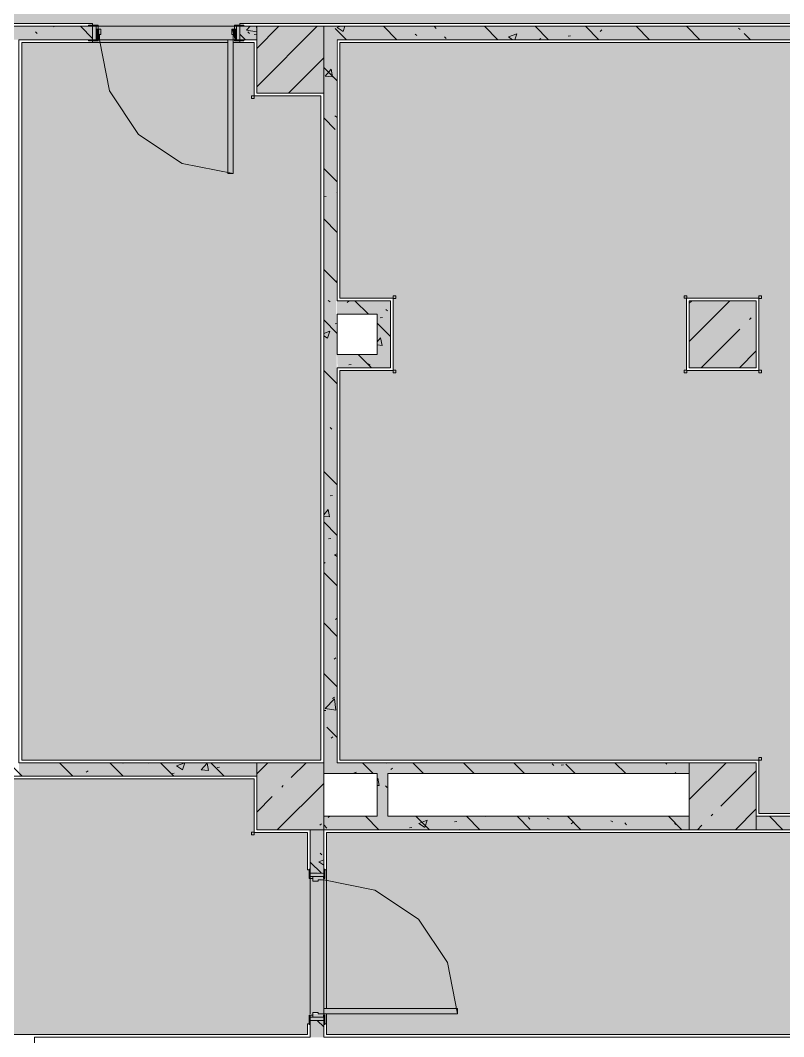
# Model space of a CAD drawing. Header units: millimetres. Extents: x -3817 to 677485, y -22715 to 103890.
# Drawn here: x -609.1 to -564.2, y -19496.8 to -19437 of the extents above; entities that cross this region are included whole.
import ezdxf

# ---------------------------------------------------------------- set-up
doc = ezdxf.new("R2010")
doc.units = ezdxf.units.MM
doc.layers.add('PDF _Геометрия', color=7, linetype='Continuous', true_color=0x1d1d1d)
doc.layers.add('PDF _Сплошная заливка', color=7, linetype='Continuous', true_color=0xffffff)

msp = doc.modelspace()

# ---------------------------------------------------------------- hatches: boundary and pattern name
at = {"layer": 'PDF _Сплошная заливка', "transparency": 33554559}
h = msp.add_hatch(color=256, dxfattribs=at)
h.paths.add_polyline_path([(-464.5159849953436, -19442.57941394146), (-464.4530002731212, -19442.97309171924), (-463.9648030508993, -19442.97309171924), (-464.0450808286769, -19442.57941394146), (-464.4530002731212, -19442.57941394146)], flags=0)
h.paths.add_polyline_path([(-464.5159849953436, -19431.94988755258), (-463.9648030508993, -19431.94988755258), (-463.9648030508993, -19431.75304866369), (-464.4530002731212, -19431.75304866369), (-464.5159849953436, -19431.8711347748)], flags=0)
h.paths.add_polyline_path([(-697.4604738842326, -19395.21893060813), (-697.5234586064547, -19394.98267366369), (-697.6179780508992, -19395.02209171925), (-697.6179780508992, -19395.21893060813), (-697.5234586064547, -19395.21893060813)], flags=0)
h.paths.add_polyline_path([(-623.9591405508992, -19409.39163338591), (-624.0221252731213, -19408.99795560813), (-624.1166447175659, -19408.99795560813), (-624.1166447175659, -19409.39163338591), (-624.0221252731213, -19409.39163338591)], flags=0)
h.paths.add_polyline_path([(-623.9591405508992, -19420.0211597748), (-624.1166447175659, -19420.0211597748), (-624.1166447175659, -19420.41483616369), (-624.0221252731213, -19420.41483616369), (-623.9591405508992, -19420.09991255258)], flags=0)
h.paths.add_polyline_path([(-514.9866336064548, -19444.98089310814), (-514.9528947175659, -19444.35104449702), (-514.7897947175659, -19444.35104449702), (-514.7897947175659, -19444.19354033036), (-514.5929572175659, -19444.13055560814), (-514.5929572175659, -19444.03611949702), (-505.3019224953435, -19444.03611949702), (-505.3019224953435, -19444.13055560814), (-505.1050836064547, -19444.19354033036), (-505.1050836064547, -19444.35104449702), (-504.8295363842325, -19444.35104449702), (-504.9869974953436, -19445.04396255258), (-505.3019224953435, -19445.04396255258), (-505.3019224953435, -19445.13839866369), (-497.3494655508993, -19445.13839866369), (-497.3494655508993, -19444.98089310814), (-497.0344988842324, -19444.98089310814), (-496.9557891620103, -19444.35104449702), (-496.8376599953436, -19444.35104449702), (-496.8376599953436, -19444.19354033036), (-496.6408224953436, -19444.13055560814), (-496.6408224953436, -19444.03611949702), (-491.9165738842324, -19444.03611949702), (-491.9165738842324, -19444.13055560814), (-491.7197349953436, -19444.19354033036), (-491.7197349953436, -19444.35104449702), (-491.4441447175658, -19444.35104449702), (-491.6016488842325, -19445.04396255258), (-491.9165738842324, -19445.04396255258), (-491.9165738842324, -19445.13839866369), (-485.1451891620103, -19445.13839866369), (-485.1451891620103, -19444.98089310814), (-484.8302224953436, -19444.98089310814), (-484.7514697175659, -19444.35104449702), (-484.6333836064547, -19444.35104449702), (-484.6333836064547, -19444.19354033036), (-484.4365461064548, -19444.13055560814), (-484.4365461064548, -19444.03611949702), (-475.0668016620102, -19444.03611949702), (-475.0668016620102, -19444.13055560814), (-474.8699627731214, -19444.19354033036), (-474.8699627731214, -19444.35104449702), (-474.5943724953436, -19444.35104449702), (-474.7518349953436, -19445.04396255258), (-475.0668016620102, -19445.04396255258), (-475.0668016620102, -19445.13839866369), (-467.1143016620103, -19445.13839866369), (-467.1143016620103, -19444.98089310814), (-466.7993780508991, -19444.98089310814), (-466.7206252731214, -19444.35104449702), (-466.6025391620103, -19444.35104449702), (-466.6025391620103, -19444.19354033036), (-466.4056586064548, -19444.13055560814), (-466.4056586064548, -19444.03611949702), (-465.3033377731213, -19444.03611949702), (-465.3033377731213, -19442.77625283036), (-465.1458766620103, -19442.77625283036), (-465.1458766620103, -19442.5007472748), (-464.5159849953436, -19442.57941394146), (-464.5159849953436, -19442.26449033036), (-463.9648030508993, -19442.26449033036), (-463.9648030508993, -19432.26481255258), (-464.5159849953436, -19432.26481255258), (-464.5159849953436, -19431.94988755258), (-465.1458766620103, -19431.8711347748), (-465.1458766620103, -19431.75304866369), (-465.3033377731213, -19431.75304866369), (-465.366365550899, -19431.75304866369), (-468.8491836064547, -19431.75304866369), (-468.8491836064547, -19431.59554449702), (-469.1148988842324, -19431.55621116369), (-469.0460224953435, -19431.15270005258), (-475.7386974953438, -19431.15270005258), (-475.7386974953438, -19431.59554449702), (-475.9355349953435, -19431.59554449702), (-475.9355349953435, -19431.75304866369), (-491.5228974953436, -19431.75304866369), (-491.5774044397881, -19431.65852921925), (-491.7197349953436, -19431.59554449702), (-491.7197349953436, -19431.43812505258), (-491.9953266620103, -19431.43812505258), (-491.8378641620103, -19430.74520560813), (-491.5228974953436, -19430.74520560813), (-491.5228974953436, -19430.65077088591), (-498.2943238842325, -19430.65077088591), (-498.2943238842325, -19430.80819171925), (-498.6092474953437, -19430.80819171925), (-498.6880002731214, -19431.43812505258), (-498.806129439788, -19431.43812505258), (-498.806129439788, -19431.59554449702), (-499.0029669397881, -19431.65852921925), (-499.0029669397881, -19431.91055421924), (-500.7351794397881, -19431.91055421924), (-500.7351794397881, -19425.29663199702), (-501.6012849953437, -19425.29663199702), (-501.6012849953437, -19425.20211255258), (-501.9949613842325, -19425.13912644147), (-501.9162516620103, -19424.50919310813), (-501.7981224953437, -19424.50919310813), (-501.7981224953437, -19424.35177366369), (-501.6012849953437, -19424.28878894147), (-501.6012849953437, -19424.19426949702), (-509.0813544397881, -19424.19426949702), (-509.0813544397881, -19424.28878894147), (-508.8844738842325, -19424.35177366369), (-508.8844738842325, -19424.50919310813), (-508.6089266620103, -19424.50919310813), (-508.7663877731213, -19425.20211255258), (-509.0813544397881, -19425.20211255258), (-509.0813544397881, -19425.29663199702), (-531.1278044397881, -19425.29663199702), (-531.1434447175659, -19425.20211255258), (-531.324643328677, -19425.13912644147), (-531.324643328677, -19424.9816222748), (-531.6002336064547, -19424.9816222748), (-531.4427294397881, -19424.28878894147), (-531.1278044397881, -19424.28878894147), (-531.1278044397881, -19424.19426949702), (-539.0802613842325, -19424.19426949702), (-539.0802613842325, -19424.35177366369), (-539.3952280508992, -19424.35177366369), (-539.4739808286769, -19424.9816222748), (-539.5920669397881, -19424.9816222748), (-539.5920669397881, -19425.13912644147), (-539.7889044397881, -19425.20211255258), (-539.7889044397881, -19425.29663199702), (-552.427718328677, -19425.29663199702), (-552.427718328677, -19425.20211255258), (-552.6246405508992, -19425.13912644147), (-552.6246405508992, -19424.9816222748), (-552.9001461064547, -19424.9816222748), (-552.821479439788, -19424.35177366369), (-553.1364030508993, -19424.28446533035), (-553.1364030508993, -19424.19426949702), (-561.0888599953436, -19424.19426949702), (-561.0888599953436, -19424.28878894147), (-560.6951836064547, -19424.35177366369), (-560.7739363842326, -19424.9816222748), (-560.8920224953437, -19424.9816222748), (-560.8920224953437, -19425.13912644147), (-561.0888599953436, -19425.20211255258), (-561.0888599953436, -19425.29663199702), (-596.0074127731215, -19425.29663199702), (-596.0074127731215, -19425.20211255258), (-596.2042516620103, -19425.13912644147), (-596.2042516620103, -19424.9816222748), (-596.4798419397881, -19424.9816222748), (-596.4010891620104, -19424.35177366369), (-596.7160141620103, -19424.35177366369), (-596.7160141620103, -19424.19426949702), (-604.6684711064547, -19424.19426949702), (-604.651855828677, -19424.28878894147), (-604.2747947175658, -19424.35177366369), (-604.3535461064547, -19424.9816222748), (-604.4716322175659, -19424.9816222748), (-604.4716322175659, -19425.13912644147), (-604.6684711064547, -19425.20211255258), (-604.6684711064547, -19425.29663199702), (-611.1249724953436, -19425.29663199702), (-611.1249724953436, -19392.38435560813), (-611.7549072175658, -19392.38435560813), (-611.7863572175658, -19390.47895699702), (-612.0540641620103, -19390.4159722748), (-612.0540641620103, -19389.8253722748), (-612.4635086064548, -19389.8253722748), (-612.384755828677, -19389.19552366369), (-612.699680828677, -19389.19552366369), (-612.699680828677, -19388.52625560813), (-620.1168086064547, -19388.60500838591), (-620.1168086064547, -19389.19552366369), (-619.7861155508991, -19389.19552366369), (-619.7861155508991, -19389.8253722748), (-620.1168086064547, -19389.8253722748), (-620.179793328677, -19390.47895699702), (-620.408080828677, -19390.49464033035), (-620.4241877731214, -19392.38435560813), (-623.0142822175658, -19392.38435560813), (-623.0142822175658, -19395.37635005258), (-628.0534974953437, -19395.37635005258), (-628.0534974953437, -19392.4867597748), (-667.9733724953436, -19392.4867597748), (-667.9733724953436, -19392.38435560813), (-670.4536030508991, -19392.38435560813), (-670.4536030508991, -19395.39610144147), (-675.4927336064547, -19395.39610144147), (-675.4927336064547, -19392.38435560813), (-676.5044766620102, -19392.38435560813), (-676.5044766620102, -19392.52609310814), (-694.3897266620103, -19392.52609310814), (-694.3897266620103, -19392.38435560813), (-695.7282613842325, -19392.38435560813), (-695.7282613842325, -19394.98267366369), (-695.8227808286771, -19395.02209171925), (-695.8857655508992, -19395.14017783036), (-696.8306238842325, -19395.21893060813), (-696.8306238842325, -19395.29768338591), (-697.4604738842326, -19395.21893060813), (-697.4604738842326, -19395.53385560813), (-697.6179780508992, -19395.53385560813), (-697.6179780508992, -19402.46278616369), (-697.5234586064547, -19402.46278616369), (-697.4604738842326, -19401.91160560813), (-695.8227808286771, -19401.99035699702), (-695.8227808286771, -19402.46278616369), (-695.7282613842325, -19402.46278616369), (-695.7282613842325, -19402.69895838591), (-692.539429439788, -19402.69895838591), (-692.539429439788, -19407.26574449702), (-623.0142822175658, -19407.26574449702), (-623.0142822175658, -19408.99795560813), (-623.1088016620103, -19408.99795560813), (-623.1717877731214, -19409.19479449702), (-623.329291939788, -19409.19479449702), (-623.3488738842325, -19409.46546810813), (-623.9591405508992, -19409.39163338591), (-623.9591405508992, -19409.70655699702), (-624.1166447175659, -19409.70655699702), (-624.0482349953437, -19419.7062347748), (-623.9591405508992, -19419.7062347748), (-623.9591405508992, -19420.0211597748), (-623.329291939788, -19420.09991255258), (-623.329291939788, -19420.21799866369), (-623.1717877731214, -19420.21799866369), (-623.1088016620103, -19420.41483616369), (-623.0142822175658, -19420.41483616369), (-623.0142822175658, -19425.29663199702), (-626.9512197175659, -19425.29663199702), (-626.9512197175659, -19437.18594171925), (-620.1403738842325, -19437.18594171925), (-620.1175711064546, -19437.28037644147), (-619.7466974953436, -19437.34344588591), (-619.7466974953436, -19437.50086533036), (-619.4711072175659, -19437.50086533036), (-619.6286113842325, -19438.1937847748), (-620.1403738842325, -19438.1937847748), (-620.1403738842325, -19438.28821949702), (-611.9910794397881, -19438.28821949702), (-611.9910794397881, -19438.13079866369), (-611.6761544397881, -19438.13079866369), (-611.5974016620103, -19437.50086533036), (-611.4793155508992, -19437.50086533036), (-611.4793155508992, -19437.34344588591), (-611.0856391620104, -19437.28037644147), (-611.0856391620104, -19437.18594171925), (-604.8653086064547, -19437.18594171925), (-604.8156336064548, -19437.28037644147), (-604.6684711064547, -19437.34344588591), (-604.6684711064547, -19437.50086533036), (-604.3929655508992, -19437.50086533036), (-604.5503849953436, -19438.1937847748), (-604.8653086064547, -19438.1937847748), (-604.8653086064547, -19438.28821949702), (-596.9128516620102, -19438.28821949702), (-596.9128516620102, -19438.13079866369), (-596.5979280508992, -19438.13079866369), (-596.5191752731215, -19437.50086533036), (-596.4010891620104, -19437.50086533036), (-596.4010891620104, -19437.34344588591), (-596.2042516620103, -19437.28037644147), (-596.2042516620103, -19437.18594171925), (-560.4983461064547, -19437.18594171925), (-560.4936836064547, -19437.28037644147), (-560.3015072175658, -19437.34344588591), (-560.3015072175658, -19437.50086533036), (-560.025916939788, -19437.50086533036), (-560.1046683286769, -19438.13079866369), (-559.7896599953436, -19438.13079866369), (-559.7896599953436, -19438.28821949702), (-549.790066939788, -19438.28821949702), (-549.790066939788, -19438.13079866369), (-549.475141939788, -19438.13079866369), (-549.3963474953437, -19437.50086533036), (-549.2782613842326, -19437.50086533036), (-549.2782613842326, -19437.34344588591), (-549.0893072175659, -19437.28037644147), (-549.0893072175659, -19437.18594171925), (-540.3415697175659, -19437.18594171925), (-540.3415697175659, -19437.28037644147), (-540.1447322175659, -19437.34344588591), (-540.1447322175659, -19437.50086533036), (-539.8691405508991, -19437.50086533036), (-540.0266030508992, -19438.1937847748), (-540.3415697175659, -19438.1937847748), (-540.3415697175659, -19438.28821949702), (-532.3891127731214, -19438.28821949702), (-532.3891127731214, -19438.13079866369), (-532.0741461064547, -19438.13079866369), (-531.995393328677, -19437.50086533036), (-531.8773072175658, -19437.50086533036), (-531.8773072175658, -19437.34344588591), (-531.6804697175659, -19437.28037644147), (-531.6804697175659, -19437.18594171925), (-529.1608613842325, -19437.18594171925), (-529.1608613842325, -19444.03611949702), (-523.2540572175659, -19444.03611949702), (-523.2540572175659, -19444.13055560814), (-523.0572197175658, -19444.19354033036), (-523.0572197175658, -19444.35104449702), (-522.7816280508991, -19444.35104449702), (-522.9391336064548, -19445.04396255258), (-523.2540572175659, -19445.04396255258), (-523.2540572175659, -19445.13839866369), (-515.3016002731214, -19445.13839866369), (-515.3016002731214, -19444.98089310814), (-515.0653863842325, -19444.98089310814)], flags=0)
h.paths.add_polyline_path([(-514.907880828677, -19445.13839866369), (-514.5929572175659, -19445.13839866369), (-514.5929572175659, -19445.04396255258), (-514.9866336064548, -19444.98089310814), (-514.9866336064548, -19445.13839866369)], flags=0)
h.paths.add_polyline_path([(-484.5940086064547, -19445.13839866369), (-484.4365461064548, -19445.13839866369), (-484.4995308286769, -19445.04396255258), (-484.8302224953436, -19444.98089310814), (-484.7514697175659, -19445.13839866369), (-484.6333836064547, -19445.13839866369)], flags=0)
h.paths.add_polyline_path([(-496.7392405508992, -19445.13839866369), (-496.6408224953436, -19445.13839866369), (-496.6650669397881, -19445.04396255258), (-497.0344988842324, -19444.98089310814), (-496.9557891620103, -19445.13839866369), (-496.8376599953436, -19445.13839866369)], flags=0)
h.paths.add_polyline_path([(-466.670144717566, -19445.13839866369), (-466.4056586064548, -19445.13839866369), (-466.4056586064548, -19445.04396255258), (-466.7993780508991, -19444.98089310814), (-466.7206252731214, -19445.13839866369)], flags=0)
h.paths.add_polyline_path([(-532.0741461064547, -19438.28821949702), (-531.6804697175659, -19438.28821949702), (-531.6804697175659, -19438.1937847748), (-532.0741461064547, -19438.13079866369)], flags=0)
h.paths.add_polyline_path([(-560.4435836064548, -19438.28821949702), (-560.1046683286769, -19438.25024171924), (-560.1834211064548, -19438.1937847748), (-560.4983461064547, -19438.1937847748), (-560.4983461064547, -19438.28821949702)], flags=0)
h.paths.add_polyline_path([(-549.475141939788, -19438.28821949702), (-549.0893072175659, -19438.28821949702), (-549.0893072175659, -19438.1937847748), (-549.475141939788, -19438.13079866369)], flags=0)
h.paths.add_polyline_path([(-596.5979280508992, -19438.28821949702), (-596.2042516620103, -19438.28821949702), (-596.2209502731214, -19438.1937847748), (-596.5979280508992, -19438.23811949702)], flags=0)
h.paths.add_polyline_path([(-611.0856391620104, -19438.28821949702), (-611.1249724953436, -19438.1937847748), (-611.6761544397881, -19438.21633338591), (-611.6761544397881, -19438.28821949702), (-611.1249724953436, -19438.28821949702)], flags=0)
h.paths.add_polyline_path([(-501.9949613842325, -19431.83180144147), (-502.3099280508992, -19431.83180144147), (-502.3099280508992, -19425.13912644147), (-501.9949613842325, -19425.13912644147), (-501.9949613842325, -19430.91220560813)], flags=0)
h.paths.add_polyline_path([(-498.6880002731214, -19430.80819171925), (-498.6092474953437, -19430.80819171925), (-498.6092474953437, -19430.65077088591), (-499.0029669397881, -19430.65077088591), (-499.0029669397881, -19430.74520560813), (-498.6880002731214, -19430.74520560813)], flags=0)
h.paths.add_polyline_path([(-539.3952280508992, -19424.35177366369), (-539.4739808286769, -19424.19426949702), (-539.7889044397881, -19424.19426949702), (-539.7889044397881, -19424.28878894147), (-539.4739808286769, -19424.35177366369)], flags=0)
h.paths.add_polyline_path([(-552.821479439788, -19424.35177366369), (-552.427718328677, -19424.28878894147), (-552.427718328677, -19424.19426949702), (-552.821479439788, -19424.24436810813)], flags=0)
h.paths.add_polyline_path([(-596.4010891620104, -19424.35177366369), (-596.0074127731215, -19424.28878894147), (-596.0074127731215, -19424.19426949702), (-596.4010891620104, -19424.19426949702)], flags=0)
h.paths.add_polyline_path([(-612.384755828677, -19389.19552366369), (-612.0540641620103, -19389.19552366369), (-611.9910794397881, -19388.54202366369), (-612.384755828677, -19388.60500838591), (-612.384755828677, -19389.07743755258)], flags=0)
h = msp.add_hatch(color=256, dxfattribs=at)
h.paths.add_polyline_path([(-605.1015655508992, -19438.13079866369), (-604.8653086064547, -19438.13079866369), (-604.8653086064547, -19437.34344588591), (-611.2824780508992, -19437.34344588591), (-611.2171197175658, -19438.13079866369), (-609.0384183286769, -19438.13079866369)], flags=0)
h.paths.add_polyline_path([(-540.3415697175659, -19438.13079866369), (-540.3415697175659, -19437.34344588591), (-549.0814224953436, -19437.34344588591), (-549.0814224953436, -19438.13079866369), (-540.5777849953437, -19438.13079866369)], flags=0)
h.paths.add_polyline_path([(-531.6804697175659, -19438.13079866369), (-530.1057197175659, -19438.13079866369), (-530.1057197175659, -19437.34344588591), (-531.6804697175659, -19437.34344588591)], flags=0)
h.paths.add_polyline_path([(-595.2200586064547, -19438.13079866369), (-595.2200586064547, -19437.34344588591), (-596.2042516620103, -19437.34344588591), (-596.2042516620103, -19438.13079866369), (-595.377479439788, -19438.13079866369)], flags=0)
h.paths.add_polyline_path([(-560.4983461064547, -19438.13079866369), (-560.4983461064547, -19437.34344588591), (-591.2831224953436, -19437.34344588591), (-591.2831224953436, -19438.13079866369), (-560.734518328677, -19438.13079866369)], flags=0)
for points in [[(-591.4406266620103, -19441.28029866369), (-591.2831224953436, -19441.28029866369), (-591.2831224953436, -19437.34344588591), (-595.2200586064547, -19437.34344588591), (-595.2200586064547, -19441.28029866369), (-594.8525766620103, -19441.28029866369)], [(-596.5634252731213, -19480.49148616369), (-591.4406266620103, -19480.49148616369), (-591.4406266620103, -19441.43771810813), (-595.377479439788, -19441.43771810813), (-595.377479439788, -19438.28821949702), (-596.5979280508992, -19438.28821949702), (-596.5979280508992, -19446.00450421924), (-596.9128516620102, -19446.00450421924), (-596.9128516620102, -19438.28821949702), (-609.0384183286769, -19438.28821949702), (-609.0384183286769, -19480.49148616369)], [(-591.2831224953436, -19481.27884033036), (-590.495768328677, -19481.27884033036), (-590.5518016620103, -19438.13079866369), (-591.2831224953436, -19438.13079866369), (-591.2831224953436, -19480.64899171924)], [(-590.4554169397882, -19454.27196949702), (-588.1336224953436, -19454.27196949702), (-588.1336224953436, -19453.48453199702), (-590.495768328677, -19453.48453199702), (-590.495768328677, -19454.27196949702)], [(-587.3462697175659, -19457.42146949702), (-587.3462697175659, -19456.63403060813), (-590.495768328677, -19456.63403060813), (-590.4622836064547, -19457.42146949702), (-590.3382641620102, -19457.42146949702)], [(-595.377479439788, -19481.43634449702), (-595.2200586064547, -19481.43634449702), (-595.2200586064547, -19480.64899171924), (-609.1959224953437, -19480.64899171924), (-609.1959224953437, -19481.43634449702), (-597.970032217566, -19481.43634449702)], [(-595.2200586064547, -19484.58584310814), (-591.2831224953436, -19484.58584310814), (-591.2831224953436, -19480.64899171924), (-595.2200586064547, -19480.64899171924), (-595.2200586064547, -19481.59384866369)], [(-588.1336224953436, -19481.27884033036), (-569.7878113842326, -19481.27884033036), (-569.7878113842326, -19480.64899171924), (-590.495768328677, -19480.64899171924), (-590.495768328677, -19481.27884033036), (-590.3382641620102, -19481.27884033036)], [(-588.1336224953436, -19483.79849033035), (-587.5037738842326, -19483.79849033035), (-587.5037738842326, -19481.27884033036), (-588.1336224953436, -19481.27884033036), (-588.1336224953436, -19482.39179866369)]]:
    msp.add_hatch(color=256, dxfattribs=at).paths.add_polyline_path(points)
at = {"layer": 'PDF _Сплошная заливка', "true_color": 0xe2e2e2, "transparency": 33554559}
for points in [[(-596.9128516620102, -19446.00450421924), (-596.5979280508992, -19446.00450421924), (-596.5979280508992, -19438.13079866369), (-596.9128516620102, -19438.19810699702), (-596.9128516620102, -19445.82707783036)], [(-584.8780752731213, -19495.41220838591), (-583.4094169397881, -19495.41220838591), (-583.4094169397881, -19495.0972847748), (-591.2831224953436, -19495.0972847748), (-591.2831224953436, -19495.41220838591), (-586.5916377731214, -19495.41220838591)]]:
    msp.add_hatch(color=254, dxfattribs=at).paths.add_polyline_path(points)
at = {"layer": 'PDF _Сплошная заливка', "transparency": 33554559}
h = msp.add_hatch(color=256, dxfattribs=at)
h.paths.add_polyline_path([(-558.8393766620103, -19483.6409847748), (-548.0578127731214, -19483.6409847748), (-548.0578127731214, -19438.28821949702), (-549.475141939788, -19438.28821949702), (-549.475141939788, -19445.21715005258), (-549.790066939788, -19445.21715005258), (-549.790066939788, -19438.28821949702), (-559.7896599953436, -19438.28821949702), (-559.7896599953436, -19441.67397505258), (-560.1046683286769, -19441.67397505258), (-560.1046683286769, -19438.28821949702), (-590.3382641620102, -19438.28821949702), (-590.3382641620102, -19453.32711255258), (-587.1888502731214, -19453.32711255258), (-587.1888502731214, -19457.57888894147), (-590.3382641620102, -19457.57888894147), (-590.3382641620102, -19480.49148616369), (-565.6935391620102, -19480.49148616369), (-565.6935391620102, -19483.6409847748), (-562.123407217566, -19483.6409847748)], flags=0)
h.paths.add_polyline_path([(-560.388143328677, -19466.93210283036), (-560.388143328677, -19465.38333616369), (-558.8393766620103, -19465.38333616369), (-558.8393766620103, -19466.93210283036)], flags=0)
h.paths.add_polyline_path([(-565.6935391620102, -19457.57888894147), (-569.9453155508992, -19457.57888894147), (-569.9453155508992, -19453.32711255258), (-565.6935391620102, -19453.32711255258), (-565.6935391620102, -19453.66958755258)], flags=0)
h.paths.add_polyline_path([(-558.8393766620103, -19452.75940005258), (-560.388143328677, -19452.75940005258), (-560.388143328677, -19451.18460838591), (-558.8134363842325, -19451.18460838591), (-558.8134363842325, -19452.75940005258)], flags=0)
h = msp.add_hatch(color=256, dxfattribs=at)
h.paths.add_polyline_path([(-471.4054974953438, -19498.52237366369), (-470.9724447175658, -19498.52237366369), (-470.9724447175658, -19498.42785421924), (-471.3267447175658, -19498.36486949702), (-471.2480349953435, -19496.72717644147), (-470.9724447175658, -19496.72717644147), (-470.9724447175658, -19496.63265699702), (-469.7126613842324, -19496.63265699702), (-469.7126613842324, -19477.2632347748), (-479.6335447175659, -19477.2632347748), (-479.6335447175659, -19484.74334866369), (-510.8135669397881, -19484.74334866369), (-510.8135669397881, -19481.59384866369), (-526.009879439788, -19481.59384866369), (-526.009879439788, -19484.74334866369), (-530.2616988842325, -19484.74334866369), (-530.2631822175659, -19479.23170421924), (-546.9554919397881, -19479.23170421924), (-546.9554919397881, -19484.74334866369), (-591.1257016620102, -19484.74334866369), (-591.1257016620102, -19495.0972847748), (-583.4094169397881, -19495.12534310813), (-583.4094169397881, -19495.41220838591), (-591.1257016620102, -19495.41432783036), (-591.1257016620102, -19496.63265699702), (-478.4525155508991, -19496.63265699702), (-478.4131391620103, -19497.7349347748), (-478.3405322175659, -19497.75960421925), (-478.4131391620103, -19498.36486949702), (-478.0981724953435, -19498.43285560813), (-478.0981724953435, -19498.52237366369), (-472.1181683286768, -19498.52237366369)], flags=0)
h.paths.add_polyline_path([(-478.4525155508991, -19498.52237366369), (-478.4131391620103, -19498.51237088591), (-478.4525155508991, -19498.36486949702)], flags=0)
h = msp.add_hatch(color=256, dxfattribs=at)
h.paths.add_polyline_path([(-591.2831224953436, -19495.41220838591), (-591.2201377731213, -19496.00272366369), (-591.1257016620102, -19496.00272366369), (-591.1257016620102, -19495.41220838591)], flags=0)
h.paths.add_polyline_path([(-618.0010072175659, -19496.63265699702), (-592.227980828677, -19496.63265699702), (-592.227980828677, -19496.00272366369), (-592.1335447175659, -19496.00272366369), (-592.0705599953436, -19495.6090472748), (-591.913055828677, -19495.6090472748), (-591.913055828677, -19495.33345560813), (-591.2831224953436, -19495.41220838591), (-591.2831224953436, -19495.0972847748), (-591.1257016620102, -19495.0972847748), (-591.1257016620102, -19486.94798894147), (-591.2201377731213, -19486.94798894147), (-591.2831224953436, -19487.53850421924), (-591.913055828677, -19487.45975144147), (-591.913055828677, -19487.34166533036), (-592.0705599953436, -19487.34166533036), (-592.1335447175659, -19486.94798894147), (-592.227980828677, -19486.94798894147), (-592.227980828677, -19484.74334866369), (-595.377479439788, -19484.74334866369), (-595.377479439788, -19481.59384866369), (-623.8017211064547, -19481.59384866369), (-623.8017211064547, -19495.2941222748), (-615.6917586064548, -19495.2941222748), (-615.6917586064548, -19495.6090472748), (-623.8017211064547, -19495.6090472748), (-623.8017211064547, -19496.63265699702), (-620.4159655508993, -19496.63265699702)], flags=0)
h = msp.add_hatch(color=256, dxfattribs=at)
h.paths.add_polyline_path([(-548.0578127731214, -19484.58584310814), (-547.9003502731214, -19484.58584310814), (-547.9562141620103, -19483.79849033035), (-565.8509586064547, -19483.79849033035), (-565.8509586064547, -19484.58584310814), (-557.7114974953436, -19484.58584310814)], flags=0)
h.paths.add_polyline_path([(-591.1257016620102, -19484.58584310814), (-569.7878113842326, -19484.58584310814), (-569.7878113842326, -19483.79849033035), (-591.2831224953436, -19483.79849033035), (-591.2831224953436, -19484.58584310814)], flags=0)
h = msp.add_hatch(color=256, dxfattribs=at)
h.paths.add_polyline_path([(-591.913055828677, -19496.79016255258), (-591.2831224953436, -19496.79016255258), (-591.2831224953436, -19495.8058847748), (-592.0705599953436, -19495.8058847748), (-592.0705599953436, -19496.79016255258)], flags=0)
h.paths.add_polyline_path([(-592.0705599953436, -19487.14482783036), (-591.2831224953436, -19487.0653972748), (-591.2831224953436, -19484.58584310814), (-592.0705599953436, -19484.58584310814), (-592.0705599953436, -19487.0653972748)], flags=0)
at = {"layer": 'PDF _Сплошная заливка', "true_color": 0xe2e2e2, "transparency": 33554559}
h = msp.add_hatch(color=254, dxfattribs=at)
h.paths.add_polyline_path([(-591.2831224953436, -19495.6090472748), (-591.2831224953436, -19495.41220838591), (-591.913055828677, -19495.41432783036), (-591.913055828677, -19495.6090472748)], flags=0)
h.paths.add_polyline_path([(-591.913055828677, -19487.61725560813), (-591.2831224953436, -19487.45975144147), (-591.2831224953436, -19487.34166533036), (-591.913055828677, -19487.34166533036), (-591.913055828677, -19487.53850421924)], flags=0)

# ---------------------------------------------------------------- linework, layer by layer
at = {"layer": 'PDF _Геометрия', "color": 253, "lineweight": 9, "true_color": 0xaaaaaa}
for points in [[(-611.0856391620104, -19437.28037644147), (-611.0856391620104, -19437.18594171925), (-604.8653086064547, -19437.18594171925), (-604.8653086064547, -19437.28037644147)], [(-596.2042516620103, -19437.28037644147), (-596.2042516620103, -19437.18594171925), (-560.4983461064547, -19437.18594171925), (-560.4983461064547, -19437.28037644147)], [(-604.8653086064547, -19438.1937847748), (-604.8653086064547, -19438.28821949702), (-596.9128516620102, -19438.28821949702), (-609.0384183286769, -19438.28821949702), (-609.0384183286769, -19480.49148616369), (-591.4406266620103, -19480.49148616369), (-591.4406266620103, -19441.43771810813), (-595.377479439788, -19441.43771810813), (-595.377479439788, -19438.28821949702), (-596.5979280508992, -19438.28821949702), (-596.2042516620103, -19438.28821949702), (-596.2042516620103, -19438.1937847748)], [(-604.4716322175659, -19438.13079866369), (-603.8723016620103, -19441.14390144147), (-602.1655211064547, -19443.69839171924), (-599.6111141620103, -19445.4051722748), (-596.5979280508992, -19446.00450421924)], [(-560.4983461064547, -19438.1937847748), (-560.4983461064547, -19438.28821949702), (-560.1046683286769, -19438.28821949702), (-590.3382641620102, -19438.28821949702), (-590.3382641620102, -19453.32711255258), (-587.1888502731214, -19453.32711255258), (-587.1888502731214, -19457.57888894147), (-590.3382641620102, -19457.57888894147), (-590.3382641620102, -19480.49148616369), (-565.6935391620102, -19480.49148616369), (-565.6935391620102, -19483.6409847748), (-548.0578127731214, -19483.6409847748), (-548.0578127731214, -19438.28821949702), (-549.475141939788, -19438.28821949702), (-549.0893072175659, -19438.28821949702), (-549.0893072175659, -19438.1937847748)], [(-470.9724447175658, -19496.72717644147), (-470.9724447175658, -19496.63265699702), (-469.7126613842324, -19496.63265699702), (-469.7126613842324, -19477.2632347748), (-479.6335447175659, -19477.2632347748), (-479.6335447175659, -19484.74334866369), (-510.8135669397881, -19484.74334866369), (-510.8135669397881, -19481.59384866369), (-526.009879439788, -19481.59384866369), (-526.009879439788, -19484.74334866369), (-530.2616988842325, -19484.74334866369), (-530.2616988842325, -19479.23170421924), (-546.9554919397881, -19479.23170421924), (-546.9554919397881, -19484.74334866369), (-591.1257016620102, -19484.74334866369), (-591.1257016620102, -19495.0972847748), (-591.1257016620102, -19486.94798894147), (-591.2201377731213, -19486.94798894147)], [(-592.1335447175659, -19486.94798894147), (-592.227980828677, -19486.94798894147), (-592.227980828677, -19484.74334866369), (-595.377479439788, -19484.74334866369), (-595.377479439788, -19481.59384866369), (-623.8017211064547, -19481.59384866369), (-623.8017211064547, -19495.2941222748), (-623.8017211064547, -19486.94798894147), (-623.8961558286769, -19486.94798894147)], [(-591.2831224953436, -19487.53850421924), (-588.2700197175659, -19488.1378347748), (-585.7156141620102, -19489.84461533036), (-584.0087488842325, -19492.39910699702), (-583.4094169397881, -19495.41220838591)], [(-623.8961558286769, -19496.00272366369), (-623.8017211064547, -19496.00272366369), (-623.8017211064547, -19495.6090472748), (-623.8017211064547, -19496.63265699702), (-592.227980828677, -19496.63265699702), (-592.227980828677, -19496.00272366369), (-592.1335447175659, -19496.00272366369)], [(-591.2201377731213, -19496.00272366369), (-591.1257016620102, -19496.00272366369), (-591.1257016620102, -19495.41432783036), (-591.1257016620102, -19496.63265699702), (-478.4525155508991, -19496.63265699702), (-478.4525155508991, -19497.7349347748)]]:
    msp.add_lwpolyline(points, dxfattribs=at)
at = {"layer": 'PDF _Геометрия', "color": 7, "lineweight": 9}
for points in [[(-605.1015655508992, -19437.34344588591), (-611.0462211064548, -19437.34344588591)], [(-604.8653086064547, -19438.13079866369), (-604.8653086064547, -19437.34344588591)], [(-604.5503849953436, -19437.34344588591), (-596.5191752731215, -19437.34344588591)], [(-596.2042516620103, -19437.34344588591), (-596.2042516620103, -19438.13079866369)], [(-560.734518328677, -19437.34344588591), (-595.9679947175658, -19437.34344588591)], [(-595.2200586064547, -19440.89781116369), (-591.6656086064547, -19437.34344588591)], [(-595.2200586064547, -19438.65281949702), (-593.9106002731214, -19437.34344588591)], [(-623.9591405508992, -19486.71173199702), (-623.9591405508992, -19481.43634449702), (-609.1959224953437, -19481.43634449702), (-595.2200586064547, -19481.43634449702), (-595.2200586064547, -19480.64899171924), (-609.1959224953437, -19480.64899171924), (-609.1959224953437, -19438.13079866369), (-605.1015655508992, -19438.13079866369)], [(-596.9128516620102, -19438.13079866369), (-604.5503849953436, -19438.13079866369)], [(-595.9679947175658, -19438.13079866369), (-595.2200586064547, -19438.13079866369)], [(-591.2831224953436, -19438.13079866369), (-591.2831224953436, -19481.27884033036), (-590.495768328677, -19481.27884033036), (-588.1336224953436, -19481.27884033036), (-588.1336224953436, -19483.79849033035), (-591.2831224953436, -19483.79849033035)], [(-569.7878113842326, -19483.79849033035), (-587.5037738842326, -19483.79849033035), (-587.5037738842326, -19481.27884033036), (-569.7878113842326, -19481.27884033036), (-569.7878113842326, -19480.64899171924), (-590.495768328677, -19480.64899171924), (-590.495768328677, -19457.42146949702), (-587.3462697175659, -19457.42146949702), (-587.3462697175659, -19456.63403060813), (-587.3462697175659, -19453.48453199702), (-588.1336224953436, -19453.48453199702), (-590.495768328677, -19453.48453199702), (-590.495768328677, -19438.13079866369), (-560.734518328677, -19438.13079866369)], [(-548.8452086064548, -19438.13079866369), (-547.9003502731214, -19438.13079866369), (-547.9003502731214, -19483.79849033035), (-565.8509586064547, -19483.79849033035)], [(-593.3574697175659, -19441.28029866369), (-591.2831224953436, -19439.20595005258)], [(-569.7878113842326, -19455.87532921925), (-567.3970988842326, -19453.48453199702)], [(-569.7878113842326, -19453.63033755258), (-569.6420058286769, -19453.48453199702)], [(-566.2489586064547, -19454.58146949702), (-566.1556266620103, -19454.48813616369)], [(-569.0889586064548, -19457.42146949702), (-566.8102280508992, -19455.14273894147)], [(-566.8439669397881, -19457.42146949702), (-565.8509586064547, -19456.42846116369)], [(-591.2831224953436, -19486.90857088591), (-591.2831224953436, -19484.58584310814), (-547.9003502731214, -19484.58584310814), (-547.1129961064547, -19484.58584310814), (-547.1129961064547, -19479.07419866369), (-530.1057197175659, -19479.07419866369), (-530.1057197175659, -19484.58584310814), (-529.3941947175658, -19484.58584310814)], [(-595.2200586064547, -19481.30749310814), (-594.5614724953435, -19480.64899171924)], [(-593.1887752731213, -19481.5212847748), (-592.3164808286771, -19480.64899171924)], [(-569.7878113842326, -19482.81514588591), (-567.6216572175658, -19480.64899171924)], [(-567.9326822175659, -19483.20500838591), (-565.8509586064547, -19481.1232847748)], [(-594.008341939788, -19484.58584310814), (-591.2831224953436, -19481.86062366369)], [(-593.7500447175659, -19482.08255421925), (-593.6567113842326, -19481.98922088591)], [(-595.2200586064547, -19483.5524847748), (-594.3113141620104, -19482.64382366369)], [(-568.4939516620103, -19483.76627644147), (-568.400618328677, -19483.67294449702)], [(-567.0685252731214, -19484.58584310814), (-565.8509586064547, -19483.36827644147)], [(-591.5050530508992, -19484.32754588591), (-591.4117197175659, -19484.23421255258)], [(-569.3135169397881, -19484.58584310814), (-569.0552197175659, -19484.32754588591)], [(-592.0705599953436, -19484.58584310814), (-592.0705599953436, -19487.0653972748)], [(-592.0705599953436, -19487.14482783036), (-591.2831224953436, -19487.14482783036)], [(-592.0705599953436, -19495.41432783036), (-592.0705599953436, -19487.45975144147)], [(-591.2831224953436, -19487.53850421924), (-591.2831224953436, -19495.41220838591)], [(-592.0705599953436, -19496.04214171924), (-592.0705599953436, -19496.79016255258), (-608.2903988842326, -19496.79016255258), (-608.2903988842326, -19498.36486949702), (-595.2215002731214, -19498.36486949702)], [(-591.2831224953436, -19495.8058847748), (-592.0705599953436, -19495.8058847748)], [(-479.0430294397881, -19496.79016255258), (-481.9169377731214, -19496.79016255258), (-591.2831224953436, -19496.79016255258), (-591.2831224953436, -19496.04214171924)]]:
    msp.add_lwpolyline(points, dxfattribs=at)
at = {"layer": 'PDF _Геометрия', "color": 8, "lineweight": 9, "true_color": 0x787878}
for points in [[(-608.1311988842325, -19437.76526671925), (-608.2302113842325, -19437.66633894147)], [(-607.1613336064547, -19437.37667644147), (-607.1180155508993, -19437.34344588591)], [(-604.8653086064547, -19438.06323616369), (-605.5851849953436, -19437.34344588591)], [(-595.2200586064547, -19437.66735560813), (-595.8261724953437, -19437.57342921924), (-595.6055127731213, -19437.34344588591)], [(-595.7447072175659, -19437.66659310813), (-595.6473905508992, -19437.7557722748)], [(-595.2200586064547, -19437.5282472748), (-595.241505828677, -19437.34344588591)], [(-589.9473002731214, -19438.13079866369), (-590.6097002731215, -19437.46831394147)], [(-590.1367627731213, -19437.64387366369), (-590.4850030508992, -19437.40905838591), (-590.3140197175659, -19437.34344588591)], [(-590.1366780508991, -19437.64429866369), (-590.0357155508992, -19437.34344588591)], [(-586.979380828677, -19438.13079866369), (-587.7667336064547, -19437.34344588591)], [(-584.6702169397881, -19437.46831394147), (-584.795169717566, -19437.34344588591)], [(-581.0398974953437, -19438.13079866369), (-581.8272502731213, -19437.34344588591)], [(-580.1865072175658, -19438.13079866369), (-580.425391939788, -19437.96965005258), (-579.9353294397881, -19437.78145838591)], [(-580.052229439788, -19438.13079866369), (-579.9351599953436, -19437.78188199702)], [(-578.0682474953437, -19438.13079866369), (-578.8556863842325, -19437.34344588591)], [(-575.1004127731214, -19438.13079866369), (-575.887766939788, -19437.34344588591)], [(-575.0361572175658, -19437.63963616369), (-574.9314641620102, -19437.5592722748)], [(-572.1287641620103, -19438.13079866369), (-572.9162030508992, -19437.34344588591)], [(-569.1609294397881, -19438.13079866369), (-569.9482836064547, -19437.34344588591)], [(-566.9011877731214, -19437.44881671925), (-566.8038711064547, -19437.53799588591)], [(-566.1892808286769, -19438.13079866369), (-566.5548127731214, -19437.76526671925)], [(-595.8867836064547, -19438.13079866369), (-596.2042516620103, -19437.8132472748)], [(-595.3675613842325, -19437.83003199702), (-595.2366738842326, -19437.81282366369)], [(-585.9031266620103, -19437.80205699702), (-585.8058099953437, -19437.89123616369)], [(-584.0763113842324, -19438.06230421925), (-584.1752391620103, -19437.96329171924)], [(-578.6279058286771, -19438.13079866369), (-578.525418328677, -19438.05213199702)], [(-576.9098516620103, -19437.91836255258), (-576.7789641620102, -19437.90115421925)], [(-590.495768328677, -19440.5538097748), (-591.2831224953436, -19439.76645699702)], [(-590.7677141620103, -19440.30873755258), (-591.186143328677, -19440.27211533036), (-590.8486697175659, -19439.86996255258)], [(-590.767629439788, -19440.30916116369), (-590.8485002731214, -19439.87038616369)], [(-590.6097002731215, -19443.4077972748), (-591.2831224953436, -19442.73437644147)], [(-590.6297919397881, -19442.60628616369), (-590.5184877731214, -19442.67715560813)], [(-590.495768328677, -19446.49337921925), (-591.2831224953436, -19445.70594033036)], [(-591.2581141620103, -19447.36245144147), (-591.1273127731214, -19447.34524310813)], [(-590.5170461064547, -19447.12331255258), (-590.495768328677, -19447.13687505258)], [(-590.495768328677, -19449.46121255258), (-591.2831224953436, -19448.6738597748)], [(-590.495768328677, -19452.43286255258), (-591.2831224953436, -19451.64542366369)], [(-590.5202669397881, -19452.30197505258), (-590.495768328677, -19452.29875421925)], [(-591.0119391620102, -19453.4758847748), (-590.9006349953437, -19453.54675421925)], [(-589.9059322175659, -19453.57930560813), (-589.8012391620102, -19453.49894310813)], [(-588.6566599953436, -19454.27196949702), (-589.4440141620104, -19453.48453199702)], [(-587.9584016620103, -19454.48305005258), (-587.8275155508992, -19454.46584171924)], [(-587.6216905508992, -19453.99256533036), (-587.5243738842325, -19454.08174449702)], [(-590.495768328677, -19455.4006972748), (-591.2831224953436, -19454.61334310813)], [(-590.6093613842324, -19454.83213755258), (-590.495768328677, -19454.81713338591)], [(-587.3462697175659, -19455.58236116369), (-588.1336224953436, -19454.7949222748)], [(-591.2831224953436, -19455.40383338591), (-590.926066939788, -19455.26675838591)], [(-591.2831224953436, -19455.54463755258), (-591.0680572175659, -19455.68968060813)], [(-591.0678877731215, -19455.69019033036), (-590.9259822175659, -19455.26718199702)], [(-588.1336224953436, -19455.90220283036), (-587.9350044397881, -19455.66543616369)], [(-587.8539641620102, -19456.10463616369), (-587.9348349953436, -19455.66586116369)], [(-588.1336224953436, -19456.07971255258), (-587.8540488842325, -19456.10421116369)], [(-588.475080828677, -19457.42146949702), (-589.2624349953436, -19456.63403060813)], [(-589.7997974953436, -19457.24387366369), (-589.6689113842326, -19457.22666533036)], [(-588.6679349953436, -19457.19173894147), (-588.556630828677, -19457.26269310813)], [(-590.495768328677, -19458.37234588591), (-591.2831224953436, -19457.58490699702)], [(-590.8077252731214, -19461.02830699702), (-590.9066544397881, -19460.92929449702)], [(-590.495768328677, -19464.31182921924), (-591.2831224953436, -19463.52439171925)], [(-590.9033474953436, -19464.94422088591), (-590.7724613842325, -19464.92701255258)], [(-591.2831224953436, -19466.07828894147), (-591.0132113842326, -19465.7564972748)], [(-590.9321697175659, -19466.19569588591), (-591.0130419397881, -19465.7569222748)], [(-591.2831224953436, -19466.16458616369), (-590.932254439788, -19466.1952722748)], [(-590.495768328677, -19467.27966394147), (-591.2831224953436, -19466.4923097748)], [(-590.9924419397881, -19467.47429866369), (-590.861555828677, -19467.45709033035)], [(-591.2831224953436, -19468.86140699702), (-591.1995377731214, -19468.91464310813)], [(-590.495768328677, -19468.52503616369), (-590.6442877731215, -19468.42483616369), (-590.495768328677, -19468.36786949702)], [(-590.495768328677, -19470.25131255258), (-591.2831224953436, -19469.46387505258)], [(-590.5017877731214, -19469.89052783036), (-590.495768328677, -19469.88595005258)], [(-590.495768328677, -19473.2191472748), (-591.2831224953436, -19472.43179449702)], [(-590.5868974953436, -19472.22071394147), (-590.495768328677, -19472.15086255258)], [(-590.6720072175659, -19474.55090144147), (-590.567230828677, -19474.47053755258)], [(-590.495768328677, -19476.1907972748), (-591.2831224953436, -19475.40335838591)], [(-590.5635002731215, -19477.55586533036), (-591.1860586064547, -19477.45931116369), (-590.6408113842325, -19476.89109033035)], [(-590.7571183286769, -19476.88108755258), (-590.6523405508991, -19476.80072505258)], [(-590.5634155508992, -19477.55620421925), (-590.6407266620104, -19476.89142921925)], [(-591.2831224953436, -19477.58604310813), (-591.155541939788, -19477.56925838591)], [(-590.495768328677, -19479.15863060813), (-591.104679439788, -19478.54980560813)], [(-590.8422280508993, -19479.21127366369), (-590.7375349953437, -19479.13091116369)], [(-591.2831224953436, -19480.10433755258), (-591.2446363842325, -19480.09933616369)], [(-609.0081558286769, -19481.43634449702), (-609.1959224953437, -19481.24857644147), (-609.7955086064547, -19480.64899171924), (-609.9832766620102, -19480.46122366369)], [(-606.0365905508992, -19481.43634449702), (-606.8239447175657, -19480.64899171924)], [(-603.0686711064548, -19481.43634449702), (-603.8560252731214, -19480.64899171924)], [(-603.3552822175658, -19480.64899171924), (-603.0805391620103, -19480.67298060813)], [(-603.0803697175659, -19480.67340560813), (-603.0849474953436, -19480.64899171924)], [(-601.6073030508992, -19480.67705005258), (-601.570766939788, -19480.64899171924)], [(-600.0971072175658, -19481.43634449702), (-600.8844613842326, -19480.64899171924)], [(-599.5837336064546, -19481.06903199702), (-599.9319738842325, -19480.83421533036), (-599.4492863842324, -19480.64899171924)], [(-599.5836488842325, -19481.06954033035), (-599.4425905508991, -19480.64899171924)], [(-598.0598891620102, -19481.11226533035), (-598.4782349953437, -19481.07564310813), (-598.1407613842324, -19480.67349033035)], [(-598.0598044397881, -19481.11268894147), (-598.1406766620103, -19480.67391394147)], [(-597.1291877731214, -19481.43634449702), (-597.916541939788, -19480.64899171924)], [(-588.3755599953436, -19481.27884033036), (-589.005493328677, -19480.64899171924)], [(-587.6124502731213, -19480.64899171924), (-587.5862558286769, -19480.67298060813)], [(-585.4077252731214, -19481.27884033036), (-586.0375738842324, -19480.64899171924)], [(-582.4360766620102, -19481.27884033036), (-583.0660099953436, -19480.64899171924)], [(-579.468241939788, -19481.27884033036), (-580.0980905508991, -19480.64899171924)], [(-577.841993328677, -19480.71926671924), (-577.7446766620103, -19480.80844588591)], [(-577.3211599953436, -19480.78462505258), (-577.1902738842325, -19480.76733199702)], [(-576.496591939788, -19481.27884033036), (-577.0478586064547, -19480.72757366369)], [(-573.5287586064546, -19481.27884033036), (-574.1586072175659, -19480.64899171924)], [(-571.1083752731214, -19480.72757366369), (-571.1870419397881, -19480.64899171924)], [(-605.2429641620103, -19481.20186810813), (-605.1381877731214, -19481.12150560813)], [(-600.1995947175659, -19481.2782472748), (-600.0687086064547, -19481.26103755258)], [(-597.5485502731214, -19480.92924449702), (-597.4176641620103, -19480.91203616369)], [(-589.5703224953436, -19481.27884033036), (-589.3823002731215, -19481.20670005258)], [(-589.4062905508991, -19481.27884033036), (-589.3822155508991, -19481.20712366369)], [(-587.3333849953436, -19481.04851671925), (-587.2286919397881, -19480.96823894147)], [(-570.5571086064547, -19481.27884033036), (-570.6134822175659, -19481.22255144147)], [(-588.1336224953436, -19481.59266255258), (-588.0995447175659, -19481.5519722748)], [(-588.1336224953436, -19481.9806597748), (-588.0185891620102, -19481.9907472748)], [(-588.0185044397881, -19481.99117088591), (-588.0993752731214, -19481.55239588591)], [(-587.5409891620103, -19482.11349588591), (-587.6400016620103, -19482.01448338591)], [(-591.0124474953435, -19483.87156255258), (-590.9171655508992, -19483.79849033035)], [(-588.0402058286769, -19484.58584310814), (-588.8275586064548, -19483.79849033035)], [(-585.0686405508991, -19484.58584310814), (-585.8559947175659, -19483.79849033035)], [(-582.1007224953436, -19484.58584310814), (-582.8880752731214, -19483.79849033035)], [(-581.7919002731214, -19483.79849033035), (-581.7644349953437, -19483.81595283035)], [(-579.1291572175658, -19484.58584310814), (-579.9165113842325, -19483.79849033035)], [(-576.1612377731213, -19484.58584310814), (-576.9485919397881, -19483.79849033035)], [(-570.221754439788, -19484.58584310814), (-571.0091086064548, -19483.79849033035)], [(-564.2822711064547, -19484.58584310814), (-565.0696238842326, -19483.79849033035)], [(-591.104679439788, -19484.48928894147), (-591.2831224953436, -19484.31076116369)], [(-585.3460113842324, -19484.44792088591), (-585.694166939788, -19484.21302088591), (-585.2041058286769, -19484.02491394147)], [(-585.3459266620102, -19484.44834449702), (-585.2040211064548, -19484.02533755258)], [(-583.5832822175659, -19484.12740144147), (-583.4523961064548, -19484.11019310814)], [(-579.2508891620103, -19483.86961255258), (-579.1535711064547, -19483.95879171924)], [(-578.1392016620102, -19483.90292783036), (-578.0278113842325, -19483.97379588591)], [(-576.7385294397881, -19484.24311394147), (-576.6337516620104, -19484.16275144146)], [(-574.4025780508993, -19484.06077088591), (-574.2911891620104, -19484.13172505258)], [(-573.4841683286769, -19484.29126394147), (-573.583180828677, -19484.19225144147)], [(-570.665954439788, -19484.21861533036), (-570.5545655508992, -19484.28956810814)], [(-586.2343280508991, -19484.47640421924), (-586.1034419397881, -19484.45919588591)], [(-583.3330391620103, -19484.57033060813), (-583.3160849953435, -19484.58584310814)], [(-575.1453419397881, -19484.58584310814), (-575.1444947175659, -19484.58550421925)], [(-591.4973377731214, -19485.97168060813), (-591.4000211064548, -19486.0608597748)], [(-591.4207058286769, -19487.14482783036), (-592.0705599953436, -19486.4949722748)], [(-591.2831224953436, -19486.66790560813), (-591.5754974953436, -19486.47064310814), (-591.2831224953436, -19486.35849033036)], [(-592.0679322175658, -19486.81710283035), (-592.0705599953436, -19486.80286116369)], [(-592.0705599953436, -19486.81642366369), (-592.0680169397881, -19486.81667783036)], [(-591.2831224953436, -19496.18972921924), (-591.6669655508991, -19495.8058847748)]]:
    msp.add_lwpolyline(points, dxfattribs=at)
at = {"layer": 'PDF _Геометрия', "color": 253, "lineweight": 9, "true_color": 0xaaaaaa}
for points in [[(-604.5503849953436, -19437.28037644147), (-605.1015655508992, -19437.28037644147), (-605.1015655508992, -19437.34344588591), (-604.5503849953436, -19437.34344588591)], [(-604.6684711064547, -19437.34344588591), (-604.8653086064547, -19437.34344588591), (-604.8653086064547, -19438.13079866369), (-604.6684711064547, -19438.13079866369)], [(-604.5503849953436, -19437.34344588591), (-604.6684711064547, -19437.34344588591), (-604.6684711064547, -19437.50086533036), (-604.5503849953436, -19437.50086533036)], [(-604.4716322175659, -19438.13079866369), (-604.4716322175659, -19437.81579033036), (-604.3929655508992, -19437.81579033036), (-604.3929655508992, -19437.50086533036), (-604.6684711064547, -19437.50086533036), (-604.6684711064547, -19438.13079866369)], [(-596.5979280508992, -19438.13079866369), (-596.4010891620104, -19438.13079866369), (-596.4010891620104, -19437.50086533036), (-596.676679439788, -19437.50086533036), (-596.676679439788, -19437.81579033036), (-596.5979280508992, -19437.81579033036)], [(-596.5191752731215, -19437.28037644147), (-596.5191752731215, -19437.34344588591), (-595.9679947175658, -19437.34344588591), (-595.9679947175658, -19437.28037644147)], [(-596.5191752731215, -19437.34344588591), (-596.5191752731215, -19437.50086533036), (-596.4010891620104, -19437.50086533036), (-596.4010891620104, -19437.34344588591)], [(-596.4010891620104, -19437.34344588591), (-596.4010891620104, -19438.13079866369), (-596.2042516620103, -19438.13079866369), (-596.2042516620103, -19437.34344588591)], [(-604.5503849953436, -19438.13079866369), (-605.1015655508992, -19438.13079866369), (-605.1015655508992, -19438.1937847748), (-604.5503849953436, -19438.1937847748)], [(-604.5503849953436, -19438.12291533036), (-604.6684711064547, -19438.12291533036), (-604.6684711064547, -19438.13079866369), (-604.5503849953436, -19438.13079866369)], [(-596.5979280508992, -19446.00450421924), (-596.5979280508992, -19438.13079866369), (-596.9128516620102, -19438.13079866369), (-596.9128516620102, -19446.00450421924)], [(-596.5191752731215, -19438.12291533036), (-596.5191752731215, -19438.13079866369), (-596.4010891620104, -19438.13079866369), (-596.4010891620104, -19438.12291533036)], [(-596.5191752731215, -19438.13079866369), (-596.5191752731215, -19438.1937847748), (-595.9679947175658, -19438.1937847748), (-595.9679947175658, -19438.13079866369)], [(-565.6935391620102, -19453.32711255258), (-565.6935391620102, -19457.57888894147), (-569.9453155508992, -19457.57888894147), (-569.9453155508992, -19453.32711255258)], [(-592.1335447175659, -19487.45975144147), (-592.0705599953436, -19487.45975144147), (-592.0705599953436, -19486.90857088591), (-592.1335447175659, -19486.90857088591)], [(-592.0705599953436, -19487.34166533036), (-591.2831224953436, -19487.34166533036), (-591.2831224953436, -19487.14482783036), (-592.0705599953436, -19487.14482783036)], [(-592.0705599953436, -19487.45975144147), (-591.913055828677, -19487.45975144147), (-591.913055828677, -19487.34166533036), (-592.0705599953436, -19487.34166533036)], [(-591.2831224953436, -19487.53850421924), (-591.2831224953436, -19487.34166533036), (-591.913055828677, -19487.34166533036), (-591.913055828677, -19487.61725560813), (-591.5981308286769, -19487.61725560813), (-591.5981308286769, -19487.53850421924)], [(-591.291005828677, -19487.45975144147), (-591.2831224953436, -19487.45975144147), (-591.2831224953436, -19487.34166533036), (-591.291005828677, -19487.34166533036)], [(-591.2831224953436, -19487.45975144147), (-591.2201377731213, -19487.45975144147), (-591.2201377731213, -19486.90857088591), (-591.2831224953436, -19486.90857088591)], [(-583.4094169397881, -19495.41220838591), (-583.4094169397881, -19495.0972847748), (-591.2831224953436, -19495.0972847748), (-591.2831224953436, -19495.41220838591)], [(-592.1335447175659, -19495.49096116369), (-592.1335447175659, -19496.04214171924), (-592.0705599953436, -19496.04214171924), (-592.0705599953436, -19495.49096116369)], [(-592.0705599953436, -19495.49096116369), (-592.0705599953436, -19495.6090472748), (-591.913055828677, -19495.6090472748), (-591.913055828677, -19495.49096116369)], [(-592.0705599953436, -19495.6090472748), (-592.0705599953436, -19495.8058847748), (-591.2831224953436, -19495.8058847748), (-591.2831224953436, -19495.6090472748)], [(-591.2831224953436, -19495.41220838591), (-591.5981308286769, -19495.41220838591), (-591.5981308286769, -19495.33345560813), (-591.913055828677, -19495.33345560813), (-591.913055828677, -19495.6090472748), (-591.2831224953436, -19495.6090472748)], [(-591.291005828677, -19495.49096116369), (-591.291005828677, -19495.6090472748), (-591.2831224953436, -19495.6090472748), (-591.2831224953436, -19495.49096116369)], [(-591.2831224953436, -19495.49096116369), (-591.2831224953436, -19496.04214171924), (-591.2201377731213, -19496.04214171924), (-591.2201377731213, -19495.49096116369)]]:
    msp.add_lwpolyline(points, close=True, dxfattribs=at)
at = {"layer": 'PDF _Геометрия', "color": 7, "lineweight": 9}
for points in [[(-591.2831224953436, -19437.34344588591), (-595.2200586064547, -19437.34344588591), (-595.2200586064547, -19441.28029866369), (-591.2831224953436, -19441.28029866369)], [(-595.3656113842325, -19441.4220347748), (-595.5192155508993, -19441.4220347748), (-595.5192155508993, -19441.57945560813), (-595.3656113842325, -19441.57945560813)], [(-587.2006336064546, -19453.34287921924), (-587.0471127731214, -19453.34287921924), (-587.0471127731214, -19453.18537505258), (-587.2006336064546, -19453.18537505258)], [(-569.9295488842325, -19453.33898060813), (-569.9295488842325, -19453.18537505258), (-570.0870530508992, -19453.18537505258), (-570.0870530508992, -19453.33898060813)], [(-565.7092224953436, -19453.18927366369), (-565.7092224953436, -19453.34279449702), (-565.5518016620103, -19453.34279449702), (-565.5518016620103, -19453.18927366369)], [(-565.8509586064547, -19453.48453199702), (-569.7878113842326, -19453.48453199702), (-569.7878113842326, -19457.42146949702), (-565.8509586064547, -19457.42146949702)], [(-588.1336224953436, -19454.27196949702), (-588.1336224953436, -19456.63403060813), (-590.495768328677, -19456.63403060813), (-590.495768328677, -19454.27196949702)], [(-587.2045322175659, -19457.56702088591), (-587.2045322175659, -19457.72062644147), (-587.0471127731214, -19457.72062644147), (-587.0471127731214, -19457.56702088591)], [(-569.9334488842325, -19457.56320560813), (-570.0869683286769, -19457.56320560813), (-570.0869683286769, -19457.72062644147), (-569.9334488842325, -19457.72062644147)], [(-565.7092224953436, -19457.56702088591), (-565.7092224953436, -19457.72062644147), (-565.5518016620103, -19457.72062644147), (-565.5518016620103, -19457.56702088591)], [(-591.2831224953436, -19480.64899171924), (-595.2200586064547, -19480.64899171924), (-595.2200586064547, -19484.58584310814), (-591.2831224953436, -19484.58584310814)], [(-565.8509586064547, -19480.64899171924), (-569.7878113842326, -19480.64899171924), (-569.7878113842326, -19484.58584310814), (-565.8509586064547, -19484.58584310814)], [(-565.7054072175658, -19480.50725421924), (-565.5518016620103, -19480.50725421924), (-565.5518016620103, -19480.34974866369), (-565.7054072175658, -19480.34974866369)], [(-595.3656113842325, -19484.72758060813), (-595.5192155508993, -19484.72758060813), (-595.5192155508993, -19484.88500005258), (-595.3656113842325, -19484.88500005258)]]:
    msp.add_lwpolyline(points, close=True, dxfattribs=at)
at = {"layer": 'PDF _Сплошная заливка', "color": 7, "lineweight": 60, "true_color": 0xfbfbfb, "transparency": 33554559}
for points in [[(-604.6684711064547, -19438.13079866369), (-604.6684711064547, -19437.34344588591), (-604.8653086064547, -19438.13079866369), (-604.8653086064547, -19437.34344588591)], [(-596.4010891620104, -19438.13079866369), (-596.2042516620103, -19438.13079866369), (-596.4010891620104, -19437.34344588591), (-596.206879439788, -19437.34344588591)], [(-591.2831224953436, -19487.34166533036), (-591.2831224953436, -19487.14482783036), (-592.0705599953436, -19487.34166533036), (-592.0705599953436, -19487.14482783036)], [(-591.2831224953436, -19495.8058847748), (-591.2831224953436, -19495.6090472748), (-592.0705599953436, -19495.8058847748), (-592.0705599953436, -19495.6090472748)]]:
    msp.add_solid(points, dxfattribs=at)
at = {"layer": 'PDF _Сплошная заливка', "color": 254, "lineweight": 60, "true_color": 0xe2e2e2, "transparency": 33554559}
for points in [[(-604.6684711064547, -19438.13079866369), (-604.4716322175659, -19438.13079866369), (-604.6684711064547, -19437.50086533036), (-604.4716322175659, -19437.50086533036)], [(-596.4010891620104, -19438.13079866369), (-596.4010891620104, -19437.50086533036), (-596.5191752731215, -19438.13079866369), (-596.676679439788, -19437.50086533036)], [(-591.2831224953436, -19487.45975144147), (-591.2201377731213, -19487.45975144147), (-591.2831224953436, -19487.34166533036)], [(-592.1335447175659, -19496.04214171924), (-592.0705599953436, -19496.00272366369), (-592.1335447175659, -19496.00272366369)]]:
    msp.add_solid(points, dxfattribs=at)
at = {"layer": 'PDF _Сплошная заливка', "lineweight": 60, "transparency": 33554559}
for points in [[(-587.3462697175659, -19456.63403060813), (-587.3462697175659, -19453.48453199702), (-588.1336224953436, -19456.63403060813), (-588.1336224953436, -19453.48453199702)], [(-565.8509586064547, -19457.42146949702), (-565.8509586064547, -19453.48453199702), (-569.7878113842326, -19457.42146949702), (-569.7878113842326, -19453.48453199702)], [(-565.8509586064547, -19484.58584310814), (-565.8509586064547, -19480.64899171924), (-569.7878113842326, -19484.58584310814), (-569.7878113842326, -19480.64899171924)]]:
    msp.add_solid(points, dxfattribs=at)

doc.saveas('drawing.dxf')
